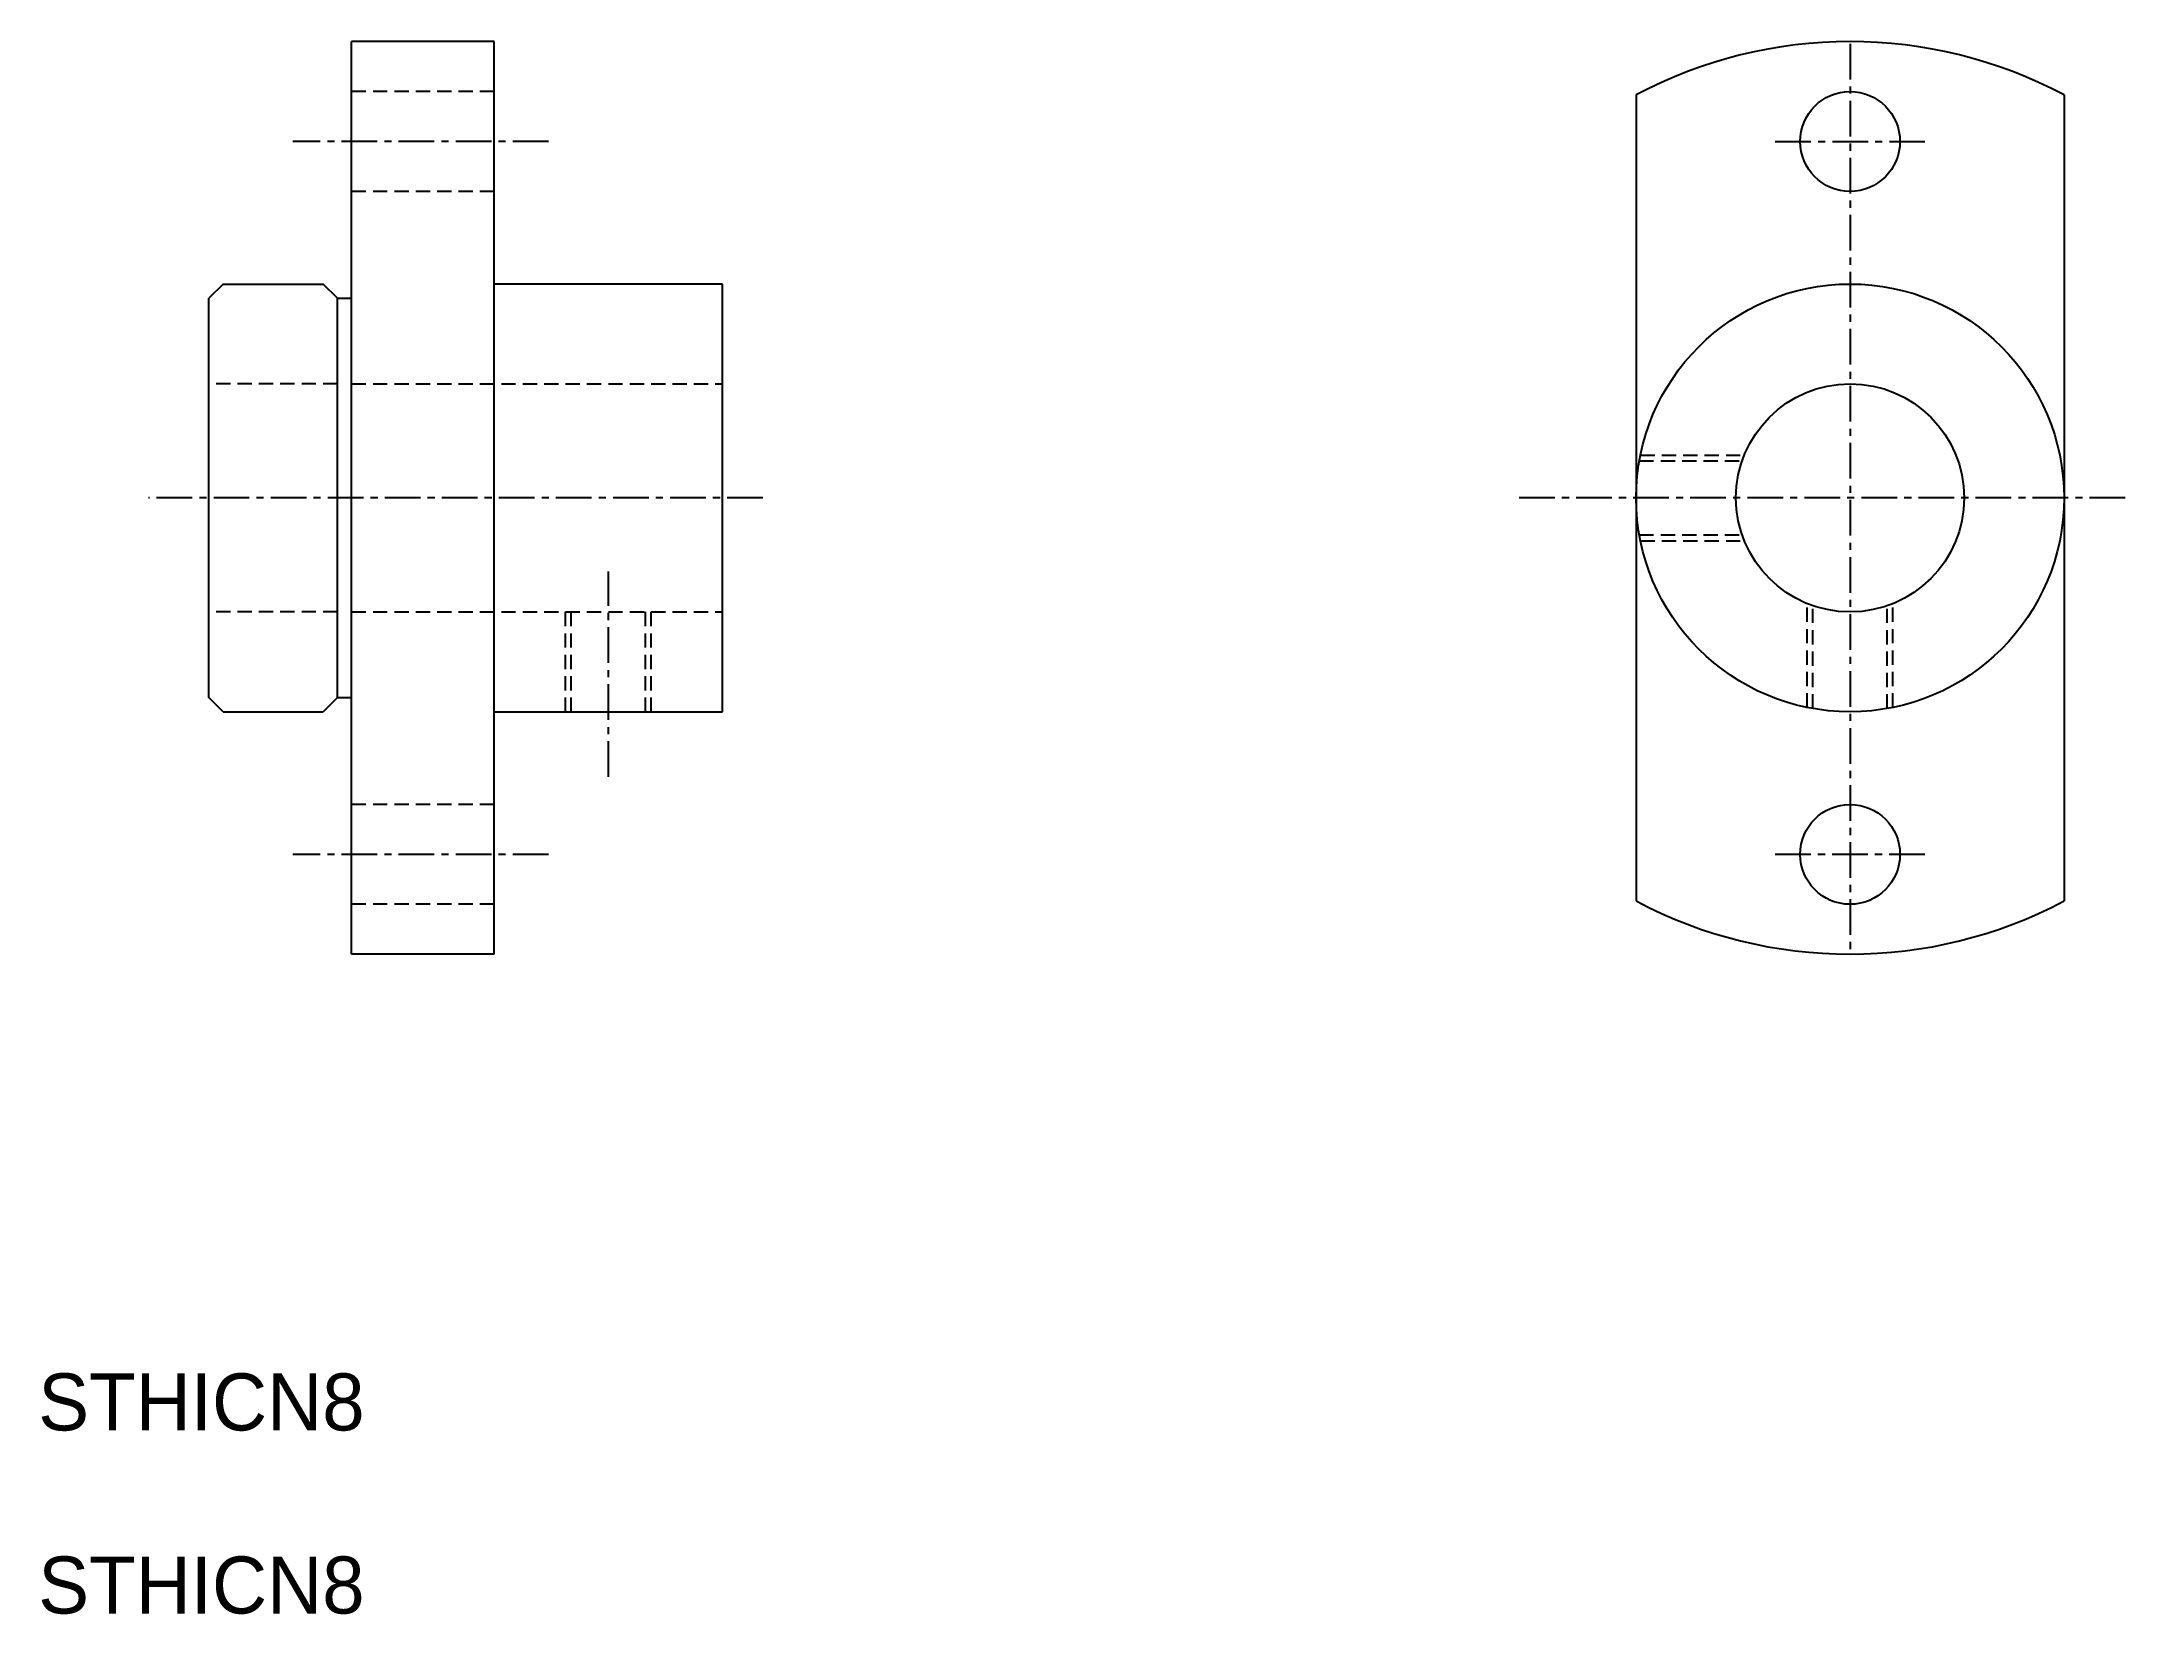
# Model space of a CAD drawing. Extents: x 10.1 to 83.2, y 10 to 65.1.
import ezdxf

# ---------------------------------------------------------------- set-up
doc = ezdxf.new("R2010")
doc.units = 0
doc.linetypes.add('CENTER', pattern=[2, 1.25, -0.25, 0.25, -0.25])
doc.linetypes.add('DASHED', pattern=[0.75, 0.5, -0.25])
doc.layers.get('0').update_dxf_attribs({"linetype": 'CONTINUOUS'})
doc.layers.add('CENTER', color=1, linetype='CENTER')

msp = doc.modelspace()

# ---------------------------------------------------------------- linework, layer by layer
at = {"color": 7, "linetype": 'CONTINUOUS'}
for p, q in [((20.987, 33.123), (20.987, 65.123)), ((25.987, 65.123), (20.987, 65.123)), ((25.987, 33.123), (25.987, 65.123)), ((66.017, 63.256), (66.017, 34.99)), ((81.017, 63.256), (81.017, 34.99)), ((16.487, 56.623), (15.987, 56.123)), ((16.487, 56.623), (19.987, 56.623)), ((20.487, 56.123), (19.987, 56.623)), ((33.987, 56.623), (25.987, 56.623)), ((33.987, 41.623), (33.987, 56.623)), ((15.987, 42.123), (15.987, 56.123)), ((20.487, 42.123), (20.487, 56.123)), ((20.487, 56.123), (20.987, 56.123)), ((16.487, 41.623), (15.987, 42.123)), ((20.487, 42.123), (19.987, 41.623)), ((20.487, 42.123), (20.987, 42.123)), ((16.487, 41.623), (19.987, 41.623)), ((25.987, 41.623), (33.987, 41.623)), ((25.987, 33.123), (20.987, 33.123))]:
    msp.add_line(p, q, dxfattribs=at)
at = {"color": 3, "linetype": 'DASHED'}
for p, q in [((25.987, 63.373), (20.987, 63.373)), ((25.987, 59.873), (20.987, 59.873)), ((20.487, 53.123), (15.987, 53.123)), ((20.987, 53.123), (33.987, 53.123)), ((66.13, 50.423), (69.734, 50.423)), ((66.168, 50.623), (69.808, 50.623)), ((66.13, 47.823), (69.734, 47.823)), ((66.168, 47.623), (69.808, 47.623)), ((72.017, 41.775), (72.017, 45.415)), ((72.217, 41.737), (72.217, 45.34)), ((74.817, 41.737), (74.817, 45.34)), ((75.017, 41.775), (75.017, 45.415)), ((20.487, 45.123), (15.987, 45.123)), ((20.987, 45.123), (33.987, 45.123)), ((28.487, 41.623), (28.487, 45.123)), ((28.687, 41.623), (28.687, 45.123)), ((31.287, 41.623), (31.287, 45.123)), ((31.487, 41.623), (31.487, 45.123)), ((25.987, 38.373), (20.987, 38.373)), ((25.987, 34.873), (20.987, 34.873))]:
    msp.add_line(p, q, dxfattribs=at)
at = {"color": 7, "linetype": 'CONTINUOUS'}
for centre, radius in [((73.517, 61.623), 1.75), ((73.517, 49.123), 7.5), ((73.517, 49.123), 4), ((73.517, 36.623), 1.75)]:
    msp.add_circle(centre, radius, dxfattribs=at)
for start, end in [(62.04681, 117.95319), (242.04681, 297.95319)]:
    msp.add_arc((73.517, 49.123), 16, start, end, dxfattribs=at)
at = {"layer": 'CENTER', "color": 1, "linetype": 'CENTER'}
for p, q in [((73.517, 65.05), (73.517, 33.196)), ((27.886, 61.623), (18.921, 61.623)), ((70.896, 61.623), (76.138, 61.623)), ((35.401, 49.123), (13.865, 49.123)), ((83.166, 49.123), (61.89, 49.123)), ((29.987, 39.338), (29.987, 46.537)), ((27.886, 36.623), (18.921, 36.623)), ((76.138, 36.623), (70.896, 36.623))]:
    msp.add_line(p, q, dxfattribs=at)

# ---------------------------------------------------------------- texts
at = {"color": 7, "linetype": 'CONTINUOUS'}
for p in [(10, 16.421), (10, 10)]:
    msp.add_text('STHICN8', height=2, dxfattribs=at).set_placement(p)

doc.saveas('drawing.dxf')
